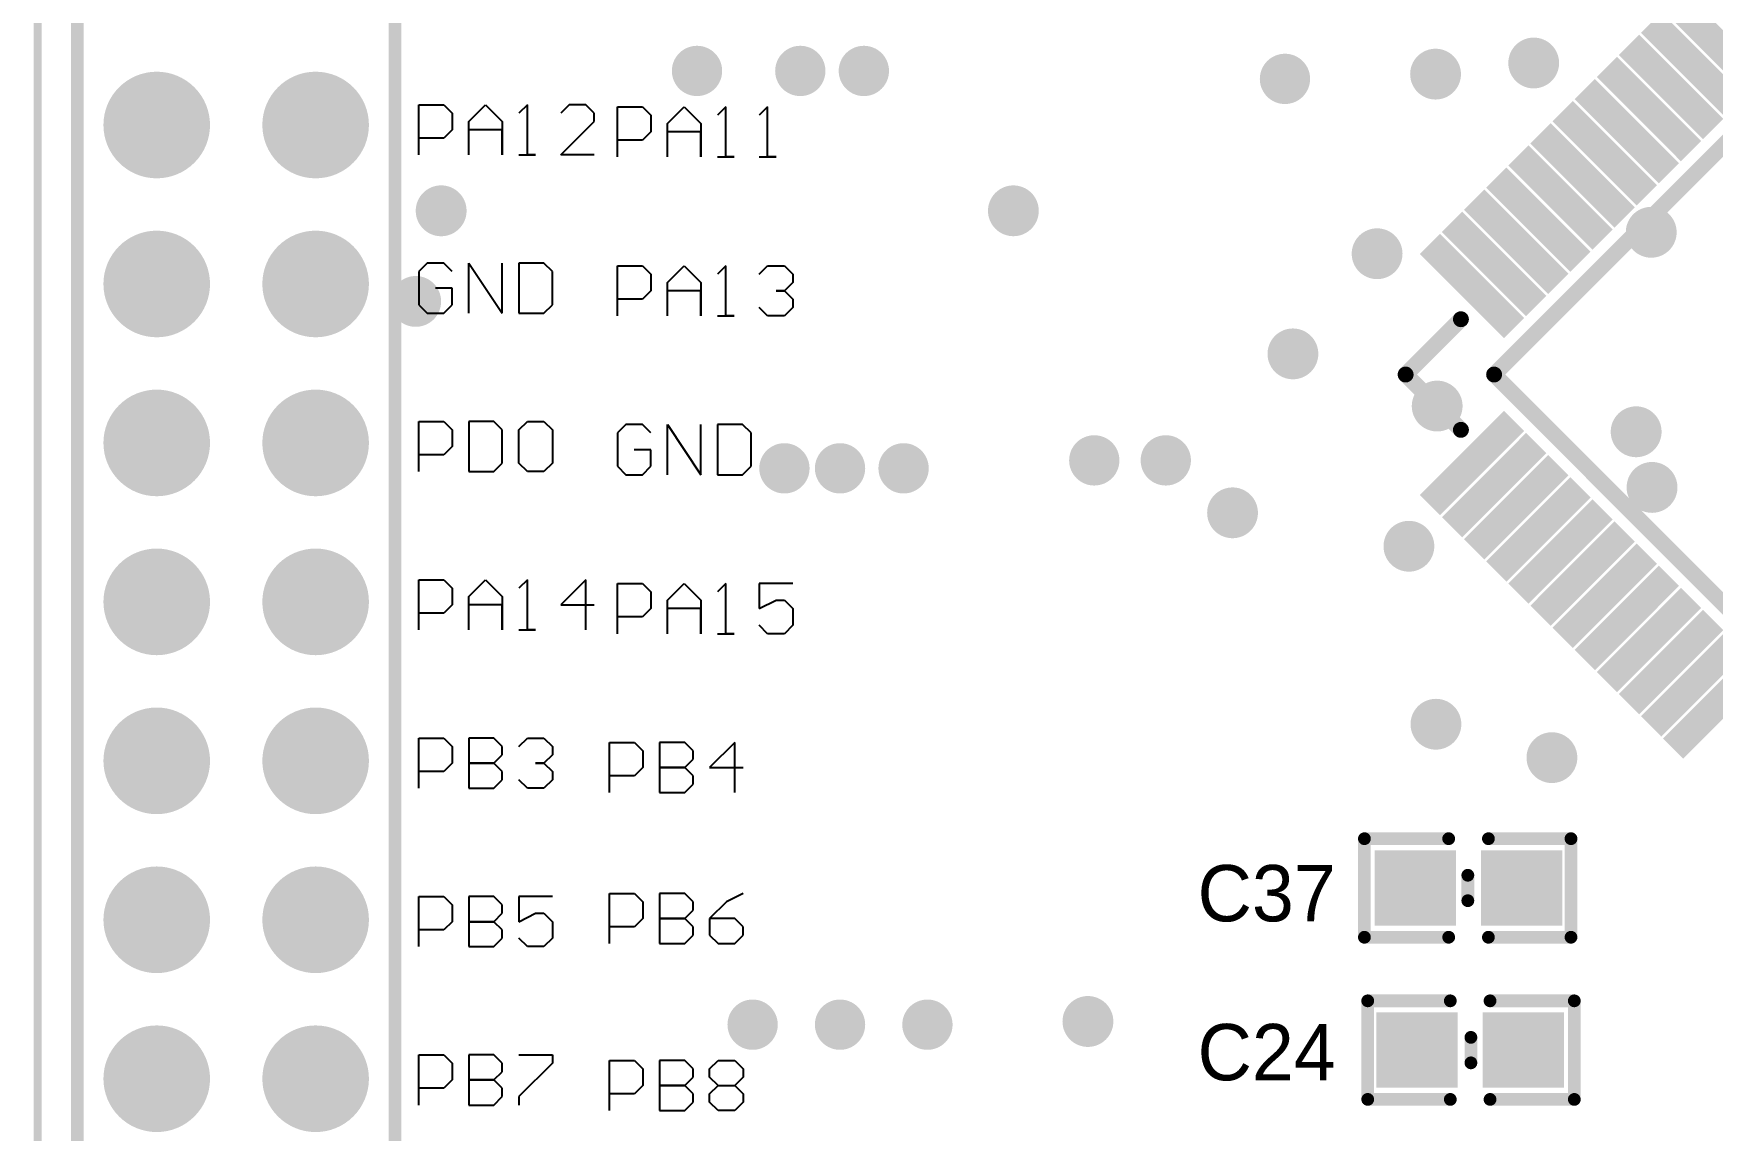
# Model space of a CAD drawing. Header units: millimetres. Extents: x 162.9 to 219.5, y 95.8 to 158.3.
# Drawn here: x 162.88 to 189.71, y 123.15 to 140.68 of the extents above; entities that cross this region are included whole.
import ezdxf

# ---------------------------------------------------------------- set-up
doc = ezdxf.new("R2010")
doc.units = ezdxf.units.MM
for name, color, linetype in [('KeepOutLayer', 6, 'Continuous'), ('MultiLayer', 9, 'Continuous'), ('TopOverlay', 2, 'Continuous'), ('TopSolder', 216, 'Continuous')]:
    doc.layers.add(name, color=color, linetype=linetype)

# ---------------------------------------------------------------- blocks, each defined once
blk = doc.blocks.new('LQFP_48_1')
at = {"layer": 'TopOverlay', "const_width": 0.254}
for points in [[(-4.5, 4.5), (-3.25, 4.5)], [(-4.5, 4.5), (-4.5, 3.25)], [(3.25, 4.5), (4.5, 4.5)], [(4.5, 4.5), (4.5, 3.25)], [(-3.5, 3.5), (3.5, 3.5)], [(-3.5, 3.5), (-3.5, -3.5)], [(3.5, 3.5), (3.5, -3.5)], [(-4.5, -3.25), (-4.5, -3.75)], [(4.5, -3.25), (4.5, -4.5)], [(-3.5, -3.5), (3.5, -3.5)], [(-4.5, -3.75), (-3.75, -4.5)], [(-3.75, -4.5), (-3.25, -4.5)], [(3.25, -4.5), (4.5, -4.5)]]:
    blk.add_lwpolyline(points, dxfattribs=at)
at = {"layer": 'TopOverlay'}
for points, const_width in [([(-4.564, 4.5, 1), (-4.437, 4.5, 1)], 0.127), ([(-4.564, 4.5, 1), (-4.437, 4.5, 1)], 0.127), ([(-3.314, 4.5, 1), (-3.187, 4.5, 1)], 0.127), ([(3.187, 4.5, 1), (3.314, 4.5, 1)], 0.127), ([(4.437, 4.5, 1), (4.564, 4.5, 1)], 0.127), ([(4.437, 4.5, 1), (4.564, 4.5, 1)], 0.127), ([(-3.564, 3.5, 1), (-3.437, 3.5, 1)], 0.127), ([(-3.564, 3.5, 1), (-3.437, 3.5, 1)], 0.127), ([(3.437, 3.5, 1), (3.564, 3.5, 1)], 0.127), ([(3.437, 3.5, 1), (3.564, 3.5, 1)], 0.127), ([(-4.564, 3.25, 1), (-4.437, 3.25, 1)], 0.127), ([(4.437, 3.25, 1), (4.564, 3.25, 1)], 0.127), ([(-2, -2.5, 1), (-3, -2.5, 1)], 0.254), ([(-3.063, -2.5, 1), (-2.936, -2.5, 1)], 0.127), ([(-2.063, -2.5, 1), (-1.936, -2.5, 1)], 0.127), ([(-4.563, -3.25, 1), (-4.436, -3.25, 1)], 0.127), ([(4.436, -3.25, 1), (4.563, -3.25, 1)], 0.127), ([(-3.564, -3.5, 1), (-3.437, -3.5, 1)], 0.127), ([(-3.564, -3.5, 1), (-3.437, -3.5, 1)], 0.127), ([(3.437, -3.5, 1), (3.564, -3.5, 1)], 0.127), ([(3.437, -3.5, 1), (3.564, -3.5, 1)], 0.127), ([(-4.563, -3.75, 1), (-4.436, -3.75, 1)], 0.127), ([(-4.563, -3.75, 1), (-4.436, -3.75, 1)], 0.127), ([(-3.814, -4.5, 1), (-3.687, -4.5, 1)], 0.127), ([(-3.814, -4.5, 1), (-3.687, -4.5, 1)], 0.127), ([(-3.313, -4.5, 1), (-3.186, -4.5, 1)], 0.127), ([(3.186, -4.5, 1), (3.313, -4.5, 1)], 0.127), ([(4.437, -4.5, 1), (4.564, -4.5, 1)], 0.127), ([(4.437, -4.5, 1), (4.564, -4.5, 1)], 0.127)]:
    blk.add_lwpolyline(points, format="xyb", close=True, dxfattribs=dict(at, const_width=const_width))
at = {"layer": 'TopSolder'}
for points in [[(-2.979, 5.702), (-2.979, 3.798), (-2.521, 5.702), (-2.521, 3.798)], [(-2.479, 5.702), (-2.479, 3.798), (-2.021, 5.702), (-2.021, 3.798)], [(-1.979, 5.702), (-1.979, 3.798), (-1.521, 5.702), (-1.521, 3.798)], [(-1.479, 5.702), (-1.479, 3.798), (-1.021, 5.702), (-1.021, 3.798)], [(-0.979, 5.702), (-0.979, 3.798), (-0.521, 5.702), (-0.521, 3.798)], [(-0.479, 5.702), (-0.479, 3.798), (-0.021, 5.702), (-0.021, 3.798)], [(0.021, 5.702), (0.021, 3.798), (0.479, 5.702), (0.479, 3.798)], [(0.521, 5.702), (0.521, 3.798), (0.979, 5.702), (0.979, 3.798)], [(1.021, 5.702), (1.021, 3.798), (1.479, 5.702), (1.479, 3.798)], [(1.521, 5.702), (1.521, 3.798), (1.979, 5.702), (1.979, 3.798)], [(2.021, 5.702), (2.021, 3.798), (2.479, 5.702), (2.479, 3.798)], [(2.521, 5.702), (2.521, 3.798), (2.979, 5.702), (2.979, 3.798)], [(-5.702, 2.521), (-3.798, 2.521), (-5.702, 2.979), (-3.798, 2.979)], [(5.702, 2.979), (3.798, 2.979), (5.702, 2.521), (3.798, 2.521)], [(-5.702, 2.021), (-3.798, 2.021), (-5.702, 2.479), (-3.798, 2.479)], [(5.702, 2.479), (3.798, 2.479), (5.702, 2.021), (3.798, 2.021)], [(-5.702, 1.521), (-3.798, 1.521), (-5.702, 1.979), (-3.798, 1.979)], [(5.702, 1.979), (3.798, 1.979), (5.702, 1.521), (3.798, 1.521)], [(-5.702, 1.021), (-3.798, 1.021), (-5.702, 1.479), (-3.798, 1.479)], [(5.702, 1.479), (3.798, 1.479), (5.702, 1.021), (3.798, 1.021)], [(-5.702, 0.521), (-3.798, 0.521), (-5.702, 0.979), (-3.798, 0.979)], [(5.702, 0.979), (3.798, 0.979), (5.702, 0.521), (3.798, 0.521)], [(-5.702, 0.021), (-3.798, 0.021), (-5.702, 0.479), (-3.798, 0.479)], [(5.702, 0.479), (3.798, 0.479), (5.702, 0.021), (3.798, 0.021)], [(-5.702, -0.479), (-3.798, -0.479), (-5.702, -0.021), (-3.798, -0.021)], [(5.702, -0.021), (3.798, -0.021), (5.702, -0.479), (3.798, -0.479)], [(-5.702, -0.979), (-3.798, -0.979), (-5.702, -0.521), (-3.798, -0.521)], [(5.702, -0.521), (3.798, -0.521), (5.702, -0.979), (3.798, -0.979)], [(-5.702, -1.479), (-3.798, -1.479), (-5.702, -1.021), (-3.798, -1.021)], [(5.702, -1.021), (3.798, -1.021), (5.702, -1.479), (3.798, -1.479)], [(-5.702, -1.979), (-3.798, -1.979), (-5.702, -1.521), (-3.798, -1.521)], [(5.702, -1.521), (3.798, -1.521), (5.702, -1.979), (3.798, -1.979)], [(-5.702, -2.479), (-3.798, -2.479), (-5.702, -2.021), (-3.798, -2.021)], [(5.702, -2.021), (3.798, -2.021), (5.702, -2.479), (3.798, -2.479)], [(-5.702, -2.979), (-3.798, -2.979), (-5.702, -2.521), (-3.798, -2.521)], [(5.702, -2.521), (3.798, -2.521), (5.702, -2.979), (3.798, -2.979)], [(-2.521, -5.702), (-2.521, -3.798), (-2.979, -5.702), (-2.979, -3.798)], [(-2.021, -5.702), (-2.021, -3.798), (-2.479, -5.702), (-2.479, -3.798)], [(-1.521, -5.702), (-1.521, -3.798), (-1.979, -5.702), (-1.979, -3.798)], [(-1.021, -5.702), (-1.021, -3.798), (-1.479, -5.702), (-1.479, -3.798)], [(-0.521, -5.702), (-0.521, -3.798), (-0.979, -5.702), (-0.979, -3.798)], [(-0.021, -5.702), (-0.021, -3.798), (-0.479, -5.702), (-0.479, -3.798)], [(0.479, -5.702), (0.479, -3.798), (0.021, -5.702), (0.021, -3.798)], [(0.979, -5.702), (0.979, -3.798), (0.521, -5.702), (0.521, -3.798)], [(1.479, -5.702), (1.479, -3.798), (1.021, -5.702), (1.021, -3.798)], [(1.979, -5.702), (1.979, -3.798), (1.521, -5.702), (1.521, -3.798)], [(2.479, -5.702), (2.479, -3.798), (2.021, -5.702), (2.021, -3.798)], [(2.979, -5.702), (2.979, -3.798), (2.521, -5.702), (2.521, -3.798)]]:
    blk.add_solid(points, dxfattribs=at)
blk = doc.blocks.new('0603J_2')
at = {"layer": 'TopOverlay', "const_width": 0.203}
for points in [[(0.558, 0.762), (-0.762, 0.762)], [(-0.762, 0.762), (-0.762, -0.813)], [(2.54, 0.762), (1.193, 0.762)], [(2.54, 0.762), (2.54, -0.813)], [(0.887, 0.178), (0.887, -0.229)], [(0.558, -0.813), (-0.762, -0.813)], [(2.54, -0.813), (1.193, -0.813)]]:
    blk.add_lwpolyline(points, dxfattribs=at)
at = {"layer": 'TopOverlay', "const_width": 0.102}
for points in [[(-0.813, 0.762, 1), (-0.711, 0.762, 1)], [(-0.813, 0.762, 1), (-0.711, 0.762, 1)], [(0.507, 0.762, 1), (0.609, 0.762, 1)], [(1.142, 0.762, 1), (1.244, 0.762, 1)], [(2.489, 0.762, 1), (2.591, 0.762, 1)], [(2.489, 0.762, 1), (2.591, 0.762, 1)], [(0.836, 0.178, 1), (0.938, 0.178, 1)], [(0.836, -0.229, 1), (0.938, -0.229, 1)], [(-0.813, -0.813, 1), (-0.711, -0.813, 1)], [(-0.813, -0.813, 1), (-0.711, -0.813, 1)], [(0.507, -0.813, 1), (0.609, -0.813, 1)], [(1.142, -0.813, 1), (1.244, -0.813, 1)], [(2.489, -0.813, 1), (2.591, -0.813, 1)], [(2.489, -0.813, 1), (2.591, -0.813, 1)]]:
    blk.add_lwpolyline(points, format="xyb", close=True, dxfattribs=at)
at = {"layer": 'TopSolder'}
for points in [[(-0.626, 0.576), (-0.626, -0.627), (0.677, 0.576), (0.677, -0.627)], [(1.074, 0.576), (1.074, -0.627), (2.377, 0.576), (2.377, -0.627)]]:
    blk.add_solid(points, dxfattribs=at)
blk = doc.blocks.new('0603J_14')
at = {"layer": 'TopOverlay', "const_width": 0.203}
for points in [[(-0.762, 0.762), (0.558, 0.762)], [(-0.762, -0.813), (-0.762, 0.762)], [(1.193, 0.762), (2.54, 0.762)], [(2.54, -0.813), (2.54, 0.762)], [(0.887, -0.229), (0.887, 0.178)], [(-0.762, -0.813), (0.558, -0.813)], [(1.193, -0.813), (2.54, -0.813)]]:
    blk.add_lwpolyline(points, dxfattribs=at)
at = {"layer": 'TopOverlay', "const_width": 0.102}
for points in [[(-0.813, 0.762, 1), (-0.711, 0.762, 1)], [(-0.813, 0.762, 1), (-0.711, 0.762, 1)], [(0.507, 0.762, 1), (0.609, 0.762, 1)], [(1.142, 0.762, 1), (1.244, 0.762, 1)], [(2.489, 0.762, 1), (2.591, 0.762, 1)], [(2.489, 0.762, 1), (2.591, 0.762, 1)], [(0.836, 0.178, 1), (0.938, 0.178, 1)], [(0.836, -0.229, 1), (0.938, -0.229, 1)], [(-0.813, -0.813, 1), (-0.711, -0.813, 1)], [(-0.813, -0.813, 1), (-0.711, -0.813, 1)], [(0.507, -0.813, 1), (0.609, -0.813, 1)], [(1.142, -0.813, 1), (1.244, -0.813, 1)], [(2.489, -0.813, 1), (2.591, -0.813, 1)], [(2.489, -0.813, 1), (2.591, -0.813, 1)]]:
    blk.add_lwpolyline(points, format="xyb", close=True, dxfattribs=at)
at = {"layer": 'TopSolder'}
for points in [[(-0.626, 0.576), (-0.626, -0.627), (0.677, 0.576), (0.677, -0.627)], [(1.074, 0.576), (1.074, -0.627), (2.377, 0.576), (2.377, -0.627)]]:
    blk.add_solid(points, dxfattribs=at)
blk = doc.blocks.new('IDE15X2_2_54_27')
at = {"layer": 'MultiLayer', "const_width": 0.75}
for points in [[(9.785, 2.54, 1), (10.535, 2.54, 1)], [(12.325, 2.54, 1), (13.075, 2.54, 1)], [(14.865, 2.54, 1), (15.615, 2.54, 1)], [(17.405, 2.54, 1), (18.155, 2.54, 1)], [(19.945, 2.54, 1), (20.695, 2.54, 1)], [(22.485, 2.54, 1), (23.235, 2.54, 1)], [(25.025, 2.54, 1), (25.775, 2.54, 1)], [(9.785, 0, 1), (10.535, 0, 1)], [(12.325, 0, 1), (13.075, 0, 1)], [(14.865, 0, 1), (15.615, 0, 1)], [(17.405, 0, 1), (18.155, 0, 1)], [(19.945, 0, 1), (20.695, 0, 1)], [(22.485, 0, 1), (23.235, 0, 1)], [(25.025, 0, 1), (25.775, 0, 1)]]:
    blk.add_lwpolyline(points, format="xyb", close=True, dxfattribs=at)
at = {"layer": 'TopOverlay', "const_width": 0.2}
for points in [[(-1.27, 3.81), (36.83, 3.81)], [(-1.27, -1.27), (36.83, -1.27)]]:
    blk.add_lwpolyline(points, dxfattribs=at)
at = {"layer": 'TopSolder', "const_width": 0.852}
for points in [[(9.734, 2.54, 1), (10.586, 2.54, 1)], [(12.274, 2.54, 1), (13.126, 2.54, 1)], [(14.814, 2.54, 1), (15.666, 2.54, 1)], [(17.354, 2.54, 1), (18.206, 2.54, 1)], [(19.894, 2.54, 1), (20.746, 2.54, 1)], [(22.434, 2.54, 1), (23.286, 2.54, 1)], [(24.974, 2.54, 1), (25.826, 2.54, 1)], [(9.734, 0, 1), (10.586, 0, 1)], [(12.274, 0, 1), (13.126, 0, 1)], [(14.814, 0, 1), (15.666, 0, 1)], [(17.354, 0, 1), (18.206, 0, 1)], [(19.894, 0, 1), (20.746, 0, 1)], [(22.434, 0, 1), (23.286, 0, 1)], [(24.974, 0, 1), (25.826, 0, 1)]]:
    blk.add_lwpolyline(points, format="xyb", close=True, dxfattribs=at)

msp = doc.modelspace()

# ---------------------------------------------------------------- linework, layer by layer
at = {"layer": 'KeepOutLayer', "const_width": 0.127}
msp.add_lwpolyline([(162.941, 98.545), (162.941, 155.8)], dxfattribs=at)
at = {"layer": 'MultiLayer'}
for points, const_width in [([(173.332, 140.081, 1), (173.632, 140.081, 1)], 0.3), ([(174.983, 140.081, 1), (175.283, 140.081, 1)], 0.3), ([(175.999, 140.081, 1), (176.299, 140.081, 1)], 0.3), ([(186.704, 140.208, 1), (187.009, 140.208, 1)], 0.305), ([(182.73, 139.954, 1), (183.03, 139.954, 1)], 0.3), ([(185.135, 140.03, 1), (185.44, 140.03, 1)], 0.305), ([(169.24, 137.846, 1), (169.545, 137.846, 1)], 0.305), ([(178.387, 137.846, 1), (178.691, 137.846, 1)], 0.305), ([(188.582, 137.503, 1), (188.887, 137.503, 1)], 0.305), ([(184.201, 137.16, 1), (184.506, 137.16, 1)], 0.305), ([(168.834, 136.398, 1), (169.139, 136.398, 1)], 0.305), ([(182.855, 135.56, 1), (183.159, 135.56, 1)], 0.305), ([(185.161, 134.726, 1), (185.466, 134.726, 1)], 0.305), ([(188.341, 134.315, 1), (188.646, 134.315, 1)], 0.305), ([(174.729, 133.731, 1), (175.029, 133.731, 1)], 0.3), ([(175.618, 133.731, 1), (175.918, 133.731, 1)], 0.3), ([(176.634, 133.731, 1), (176.934, 133.731, 1)], 0.3), ([(179.682, 133.858, 1), (179.982, 133.858, 1)], 0.3), ([(180.825, 133.858, 1), (181.125, 133.858, 1)], 0.3), ([(188.595, 133.426, 1), (188.9, 133.426, 1)], 0.305), ([(181.889, 133.02, 1), (182.194, 133.02, 1)], 0.305), ([(184.709, 132.486, 1), (185.014, 132.486, 1)], 0.305), ([(185.141, 129.642, 1), (185.445, 129.642, 1)], 0.305), ([(186.995, 129.108, 1), (187.3, 129.108, 1)], 0.305), ([(174.221, 124.841, 1), (174.521, 124.841, 1)], 0.3), ([(175.618, 124.841, 1), (175.918, 124.841, 1)], 0.3), ([(177.015, 124.841, 1), (177.315, 124.841, 1)], 0.3), ([(179.578, 124.892, 1), (179.883, 124.892, 1)], 0.305)]:
    msp.add_lwpolyline(points, format="xyb", close=True, dxfattribs=dict(at, const_width=const_width))
at = {"layer": 'TopOverlay'}
for p, q in [((169.037, 138.739), (169.037, 139.538)), ((169.037, 139.538), (169.437, 139.538)), ((169.437, 139.538), (169.57, 139.405)), ((169.57, 139.405), (169.57, 139.139)), ((169.837, 139.272), (170.103, 139.538)), ((170.103, 139.538), (170.37, 139.272)), ((170.77, 139.538), (170.636, 139.405)), ((170.77, 138.739), (170.77, 139.538)), ((171.436, 139.538), (171.303, 139.405)), ((171.703, 139.538), (171.436, 139.538)), ((171.836, 139.405), (171.703, 139.538)), ((171.836, 139.272), (171.836, 139.405)), ((172.212, 138.709), (172.212, 139.509)), ((172.212, 139.509), (172.612, 139.509)), ((172.612, 139.509), (172.745, 139.376)), ((172.745, 139.376), (172.745, 139.109)), ((173.012, 139.243), (173.278, 139.509)), ((173.278, 139.509), (173.545, 139.243)), ((173.945, 139.509), (173.811, 139.376)), ((173.945, 138.709), (173.945, 139.509)), ((174.611, 139.509), (174.478, 139.376)), ((174.611, 138.709), (174.611, 139.509)), ((169.57, 139.139), (169.437, 139.005)), ((169.837, 138.739), (169.837, 139.272)), ((170.37, 139.139), (169.837, 139.139)), ((170.37, 139.272), (170.37, 138.739)), ((170.37, 138.739), (170.37, 139.139)), ((171.303, 138.739), (171.836, 139.272)), ((172.745, 139.109), (172.612, 138.976)), ((173.012, 138.709), (173.012, 139.243)), ((173.545, 139.109), (173.012, 139.109)), ((173.545, 139.243), (173.545, 138.709)), ((173.545, 138.709), (173.545, 139.109)), ((169.437, 139.005), (169.037, 139.005)), ((170.636, 138.739), (170.903, 138.739)), ((170.903, 138.739), (170.77, 138.739)), ((171.836, 138.739), (171.303, 138.739)), ((172.612, 138.976), (172.212, 138.976)), ((173.811, 138.709), (174.078, 138.709)), ((174.078, 138.709), (173.945, 138.709)), ((174.478, 138.709), (174.745, 138.709)), ((174.745, 138.709), (174.611, 138.709)), ((169.17, 137.008), (169.037, 136.875)), ((169.037, 136.875), (169.037, 136.342)), ((169.437, 137.008), (169.17, 137.008)), ((169.57, 136.875), (169.437, 137.008)), ((169.837, 136.208), (169.837, 137.008)), ((169.837, 137.008), (170.37, 136.208)), ((170.37, 136.208), (170.37, 137.008)), ((170.636, 137.008), (170.636, 136.208)), ((171.036, 137.008), (170.636, 137.008)), ((171.17, 136.875), (171.036, 137.008)), ((171.17, 136.342), (171.17, 136.875)), ((172.212, 136.169), (172.212, 136.969)), ((172.212, 136.969), (172.612, 136.969)), ((172.612, 136.969), (172.745, 136.836)), ((173.012, 136.703), (173.278, 136.969)), ((173.278, 136.969), (173.545, 136.703)), ((173.945, 136.969), (173.811, 136.836)), ((173.945, 136.169), (173.945, 136.969)), ((174.478, 136.836), (174.611, 136.969)), ((174.611, 136.969), (174.878, 136.969)), ((174.878, 136.969), (175.011, 136.836)), ((169.57, 136.608), (169.304, 136.608)), ((169.57, 136.342), (169.57, 136.608)), ((172.745, 136.836), (172.745, 136.569)), ((173.012, 136.169), (173.012, 136.703)), ((173.545, 136.703), (173.545, 136.169)), ((175.011, 136.703), (174.878, 136.569)), ((175.011, 136.836), (175.011, 136.703)), ((169.037, 136.342), (169.17, 136.208)), ((169.437, 136.208), (169.57, 136.342)), ((171.036, 136.208), (171.17, 136.342)), ((172.612, 136.436), (172.212, 136.436)), ((172.745, 136.569), (172.612, 136.436)), ((173.545, 136.569), (173.012, 136.569)), ((173.545, 136.169), (173.545, 136.569)), ((174.878, 136.569), (174.745, 136.569)), ((174.745, 136.569), (174.878, 136.569)), ((174.878, 136.569), (175.011, 136.436)), ((175.011, 136.436), (175.011, 136.303)), ((169.17, 136.208), (169.437, 136.208)), ((170.636, 136.208), (171.036, 136.208)), ((173.811, 136.169), (174.078, 136.169)), ((174.078, 136.169), (173.945, 136.169)), ((174.611, 136.169), (174.478, 136.303)), ((174.878, 136.169), (174.611, 136.169)), ((175.011, 136.303), (174.878, 136.169)), ((169.037, 133.678), (169.037, 134.478)), ((169.037, 134.478), (169.437, 134.478)), ((169.437, 134.478), (169.57, 134.345)), ((169.837, 134.478), (169.837, 133.678)), ((170.237, 134.478), (169.837, 134.478)), ((170.37, 134.345), (170.237, 134.478)), ((170.636, 134.345), (170.77, 134.478)), ((170.77, 134.478), (171.036, 134.478)), ((171.036, 134.478), (171.17, 134.345)), ((169.57, 134.345), (169.57, 134.078)), ((170.37, 133.812), (170.37, 134.345)), ((170.636, 133.812), (170.636, 134.345)), ((171.17, 134.345), (171.17, 133.812)), ((172.345, 134.429), (172.212, 134.296)), ((172.212, 134.296), (172.212, 133.763)), ((172.612, 134.429), (172.345, 134.429)), ((172.745, 134.296), (172.612, 134.429)), ((173.012, 133.629), (173.012, 134.429)), ((173.012, 134.429), (173.545, 133.629)), ((173.545, 133.629), (173.545, 134.429)), ((173.811, 134.429), (173.811, 133.629)), ((174.211, 134.429), (173.811, 134.429)), ((174.345, 134.296), (174.211, 134.429)), ((174.345, 133.763), (174.345, 134.296)), ((169.437, 133.945), (169.037, 133.945)), ((169.57, 134.078), (169.437, 133.945)), ((172.745, 134.029), (172.479, 134.029)), ((172.745, 133.763), (172.745, 134.029)), ((169.837, 133.678), (170.237, 133.678)), ((170.237, 133.678), (170.37, 133.812)), ((170.77, 133.678), (170.636, 133.812)), ((171.036, 133.678), (170.77, 133.678)), ((171.17, 133.812), (171.036, 133.678)), ((172.212, 133.763), (172.345, 133.629)), ((172.612, 133.629), (172.745, 133.763)), ((174.211, 133.629), (174.345, 133.763)), ((172.345, 133.629), (172.612, 133.629)), ((173.811, 133.629), (174.211, 133.629)), ((169.037, 131.148), (169.037, 131.948)), ((169.037, 131.948), (169.437, 131.948)), ((169.437, 131.948), (169.57, 131.814)), ((169.57, 131.814), (169.57, 131.548)), ((169.837, 131.681), (170.103, 131.948)), ((170.103, 131.948), (170.37, 131.681)), ((170.77, 131.948), (170.636, 131.814)), ((170.77, 131.148), (170.77, 131.948)), ((171.703, 131.948), (171.303, 131.548)), ((171.703, 131.148), (171.703, 131.948)), ((172.212, 131.089), (172.212, 131.889)), ((172.212, 131.889), (172.612, 131.889)), ((172.612, 131.889), (172.745, 131.756)), ((173.012, 131.623), (173.278, 131.889)), ((173.278, 131.889), (173.545, 131.623)), ((173.945, 131.889), (173.811, 131.756)), ((173.945, 131.089), (173.945, 131.889)), ((175.011, 131.889), (174.478, 131.889)), ((174.478, 131.889), (174.478, 131.489)), ((169.57, 131.548), (169.437, 131.415)), ((169.837, 131.148), (169.837, 131.681)), ((170.37, 131.548), (169.837, 131.548)), ((170.37, 131.681), (170.37, 131.148)), ((170.37, 131.148), (170.37, 131.548)), ((171.303, 131.548), (171.836, 131.548)), ((172.745, 131.756), (172.745, 131.489)), ((173.012, 131.089), (173.012, 131.623)), ((173.545, 131.623), (173.545, 131.089)), ((174.478, 131.489), (174.745, 131.623)), ((174.745, 131.623), (174.878, 131.623)), ((174.878, 131.623), (175.011, 131.489)), ((169.437, 131.415), (169.037, 131.415)), ((172.612, 131.356), (172.212, 131.356)), ((172.745, 131.489), (172.612, 131.356)), ((173.545, 131.489), (173.012, 131.489)), ((173.545, 131.089), (173.545, 131.489)), ((175.011, 131.489), (175.011, 131.223)), ((170.636, 131.148), (170.903, 131.148)), ((170.903, 131.148), (170.77, 131.148)), ((173.811, 131.089), (174.078, 131.089)), ((174.078, 131.089), (173.945, 131.089)), ((174.611, 131.089), (174.478, 131.223)), ((174.878, 131.089), (174.611, 131.089)), ((175.011, 131.223), (174.878, 131.089)), ((169.037, 128.618), (169.037, 129.418)), ((169.037, 129.418), (169.437, 129.418)), ((169.437, 129.418), (169.57, 129.284)), ((169.837, 129.418), (169.837, 128.618)), ((170.237, 129.418), (169.837, 129.418)), ((170.37, 129.284), (170.237, 129.418)), ((170.636, 129.284), (170.77, 129.418)), ((170.77, 129.418), (171.036, 129.418)), ((171.036, 129.418), (171.17, 129.284)), ((172.085, 128.549), (172.085, 129.349)), ((172.085, 129.349), (172.485, 129.349)), ((172.485, 129.349), (172.618, 129.216)), ((172.885, 129.349), (172.885, 128.549)), ((173.285, 129.349), (172.885, 129.349)), ((173.418, 129.216), (173.285, 129.349)), ((174.084, 129.349), (173.684, 128.949)), ((174.084, 128.549), (174.084, 129.349)), ((169.57, 129.284), (169.57, 129.018)), ((170.237, 129.018), (170.37, 129.151)), ((170.37, 129.151), (170.37, 129.284)), ((171.17, 129.151), (171.036, 129.018)), ((171.17, 129.284), (171.17, 129.151)), ((172.618, 129.216), (172.618, 128.949)), ((173.285, 128.949), (173.418, 129.083)), ((173.418, 129.083), (173.418, 129.216)), ((169.437, 128.884), (169.037, 128.884)), ((169.57, 129.018), (169.437, 128.884)), ((170.237, 129.018), (169.837, 129.018)), ((169.837, 129.018), (170.237, 129.018)), ((170.37, 128.884), (170.237, 129.018)), ((170.37, 128.751), (170.37, 128.884)), ((171.036, 129.018), (170.903, 129.018)), ((170.903, 129.018), (171.036, 129.018)), ((171.036, 129.018), (171.17, 128.884)), ((171.17, 128.884), (171.17, 128.751)), ((172.485, 128.816), (172.085, 128.816)), ((172.618, 128.949), (172.485, 128.816)), ((173.285, 128.949), (172.885, 128.949)), ((172.885, 128.949), (173.285, 128.949)), ((173.418, 128.816), (173.285, 128.949)), ((173.418, 128.683), (173.418, 128.816)), ((173.684, 128.949), (174.218, 128.949)), ((169.837, 128.618), (170.237, 128.618)), ((170.237, 128.618), (170.37, 128.751)), ((170.77, 128.618), (170.636, 128.751)), ((171.036, 128.618), (170.77, 128.618)), ((171.17, 128.751), (171.036, 128.618)), ((172.885, 128.549), (173.285, 128.549)), ((173.285, 128.549), (173.418, 128.683)), ((172.085, 126.136), (172.085, 126.936)), ((172.085, 126.936), (172.485, 126.936)), ((172.485, 126.936), (172.618, 126.803)), ((172.885, 126.936), (172.885, 126.136)), ((173.285, 126.936), (172.885, 126.936)), ((173.418, 126.803), (173.285, 126.936)), ((174.218, 126.936), (173.951, 126.803)), ((169.037, 126.088), (169.037, 126.887)), ((169.037, 126.887), (169.437, 126.887)), ((169.437, 126.887), (169.57, 126.754)), ((169.57, 126.754), (169.57, 126.487)), ((169.837, 126.887), (169.837, 126.088)), ((170.237, 126.887), (169.837, 126.887)), ((170.37, 126.754), (170.237, 126.887)), ((170.37, 126.621), (170.37, 126.754)), ((171.17, 126.887), (170.636, 126.887)), ((170.636, 126.887), (170.636, 126.487)), ((172.618, 126.803), (172.618, 126.536)), ((173.285, 126.536), (173.418, 126.67)), ((173.418, 126.67), (173.418, 126.803)), ((173.951, 126.803), (173.684, 126.536)), ((169.57, 126.487), (169.437, 126.354)), ((170.237, 126.487), (169.837, 126.487)), ((169.837, 126.487), (170.237, 126.487)), ((170.237, 126.487), (170.37, 126.621)), ((170.37, 126.354), (170.237, 126.487)), ((170.636, 126.487), (170.903, 126.621)), ((170.903, 126.621), (171.036, 126.621)), ((171.036, 126.621), (171.17, 126.487)), ((171.17, 126.487), (171.17, 126.221)), ((172.485, 126.403), (172.085, 126.403)), ((172.618, 126.536), (172.485, 126.403)), ((173.285, 126.536), (172.885, 126.536)), ((172.885, 126.536), (173.285, 126.536)), ((173.418, 126.403), (173.285, 126.536)), ((173.418, 126.27), (173.418, 126.403)), ((173.684, 126.536), (173.684, 126.27)), ((174.084, 126.536), (173.684, 126.536)), ((174.218, 126.403), (174.084, 126.536)), ((174.218, 126.27), (174.218, 126.403)), ((169.437, 126.354), (169.037, 126.354)), ((170.237, 126.088), (170.37, 126.221)), ((170.37, 126.221), (170.37, 126.354)), ((170.77, 126.088), (170.636, 126.221)), ((171.17, 126.221), (171.036, 126.088)), ((172.885, 126.136), (173.285, 126.136)), ((173.285, 126.136), (173.418, 126.27)), ((173.684, 126.27), (173.818, 126.136)), ((173.818, 126.136), (174.084, 126.136)), ((174.084, 126.136), (174.218, 126.27)), ((169.837, 126.088), (170.237, 126.088)), ((171.036, 126.088), (170.77, 126.088)), ((169.037, 123.557), (169.037, 124.357)), ((169.037, 124.357), (169.437, 124.357)), ((169.437, 124.357), (169.57, 124.224)), ((169.837, 124.357), (169.837, 123.557)), ((170.237, 124.357), (169.837, 124.357)), ((170.37, 124.224), (170.237, 124.357)), ((170.636, 124.357), (171.17, 124.357)), ((171.17, 124.357), (171.17, 124.224)), ((172.085, 123.469), (172.085, 124.269)), ((172.085, 124.269), (172.485, 124.269)), ((172.485, 124.269), (172.618, 124.136)), ((172.885, 124.269), (172.885, 123.469)), ((173.285, 124.269), (172.885, 124.269)), ((173.418, 124.136), (173.285, 124.269)), ((173.684, 124.136), (173.818, 124.269)), ((173.818, 124.269), (174.084, 124.269)), ((174.084, 124.269), (174.218, 124.136)), ((169.57, 124.224), (169.57, 123.957)), ((170.237, 123.957), (170.37, 124.09)), ((170.37, 124.09), (170.37, 124.224)), ((171.17, 124.224), (170.636, 123.691)), ((172.618, 124.136), (172.618, 123.869)), ((173.285, 123.869), (173.418, 124.003)), ((173.418, 124.003), (173.418, 124.136)), ((173.684, 124.003), (173.684, 124.136)), ((173.818, 123.869), (173.684, 124.003)), ((174.218, 124.003), (174.084, 123.869)), ((174.218, 124.136), (174.218, 124.003)), ((169.437, 123.824), (169.037, 123.824)), ((169.57, 123.957), (169.437, 123.824)), ((170.237, 123.957), (169.837, 123.957)), ((169.837, 123.957), (170.237, 123.957)), ((170.37, 123.824), (170.237, 123.957)), ((170.37, 123.691), (170.37, 123.824)), ((172.485, 123.736), (172.085, 123.736)), ((172.618, 123.869), (172.485, 123.736)), ((173.285, 123.869), (172.885, 123.869)), ((172.885, 123.869), (173.285, 123.869)), ((173.418, 123.736), (173.285, 123.869)), ((173.418, 123.603), (173.418, 123.736)), ((173.684, 123.736), (173.818, 123.869)), ((173.684, 123.603), (173.684, 123.736)), ((173.818, 123.869), (174.084, 123.869)), ((174.084, 123.869), (174.218, 123.736)), ((174.218, 123.736), (174.218, 123.603)), ((169.837, 123.557), (170.237, 123.557)), ((170.237, 123.557), (170.37, 123.691)), ((170.636, 123.691), (170.636, 123.557)), ((172.885, 123.469), (173.285, 123.469)), ((173.285, 123.469), (173.418, 123.603)), ((173.818, 123.469), (173.684, 123.603)), ((174.084, 123.469), (173.818, 123.469)), ((174.218, 123.603), (174.084, 123.469))]:
    msp.add_line(p, q, dxfattribs=at)
at = {"layer": 'TopSolder'}
for points, const_width in [([(173.281, 140.081, 1), (173.683, 140.081, 1)], 0.402), ([(174.932, 140.081, 1), (175.334, 140.081, 1)], 0.402), ([(175.948, 140.081, 1), (176.35, 140.081, 1)], 0.402), ([(182.679, 139.954, 1), (183.081, 139.954, 1)], 0.402), ([(185.084, 140.03, 1), (185.49, 140.03, 1)], 0.406), ([(186.653, 140.208, 1), (187.059, 140.208, 1)], 0.406), ([(169.189, 137.846, 1), (169.596, 137.846, 1)], 0.406), ([(178.336, 137.846, 1), (178.742, 137.846, 1)], 0.406), ([(188.531, 137.503, 1), (188.938, 137.503, 1)], 0.406), ([(184.15, 137.16, 1), (184.556, 137.16, 1)], 0.406), ([(168.783, 136.398, 1), (169.189, 136.398, 1)], 0.406), ([(182.804, 135.56, 1), (183.21, 135.56, 1)], 0.406), ([(185.11, 134.726, 1), (185.516, 134.726, 1)], 0.406), ([(188.29, 134.315, 1), (188.697, 134.315, 1)], 0.406), ([(179.631, 133.858, 1), (180.033, 133.858, 1)], 0.402), ([(180.774, 133.858, 1), (181.176, 133.858, 1)], 0.402), ([(174.678, 133.731, 1), (175.08, 133.731, 1)], 0.402), ([(175.567, 133.731, 1), (175.969, 133.731, 1)], 0.402), ([(176.583, 133.731, 1), (176.985, 133.731, 1)], 0.402), ([(188.544, 133.426, 1), (188.951, 133.426, 1)], 0.406), ([(181.839, 133.02, 1), (182.245, 133.02, 1)], 0.406), ([(184.658, 132.486, 1), (185.064, 132.486, 1)], 0.406), ([(185.09, 129.642, 1), (185.496, 129.642, 1)], 0.406), ([(186.944, 129.108, 1), (187.35, 129.108, 1)], 0.406), ([(174.17, 124.841, 1), (174.572, 124.841, 1)], 0.402), ([(175.567, 124.841, 1), (175.969, 124.841, 1)], 0.402), ([(176.964, 124.841, 1), (177.366, 124.841, 1)], 0.402), ([(179.527, 124.892, 1), (179.934, 124.892, 1)], 0.406)]:
    msp.add_lwpolyline(points, format="xyb", close=True, dxfattribs=dict(at, const_width=const_width))

# ---------------------------------------------------------------- block references
for name, p, rotation in [('IDE15X2_2_54_27', (167.386, 113.817), 90), ('LQFP_48_1', (191.173, 135.23), 45), ('0603J_2', (186.69, 127), 180)]:
    msp.add_blockref(name, p, dxfattribs=dict(rotation=rotation))
msp.add_blockref('0603J_14', (184.965, 124.46))

# ---------------------------------------------------------------- texts
at = {"layer": 'TopOverlay'}
for s, p in [('C37', (181.483, 126.492)), ('C24', (181.483, 123.952))]:
    msp.add_text(s, height=0.9, dxfattribs=at).set_placement(p)

doc.saveas('drawing.dxf')
